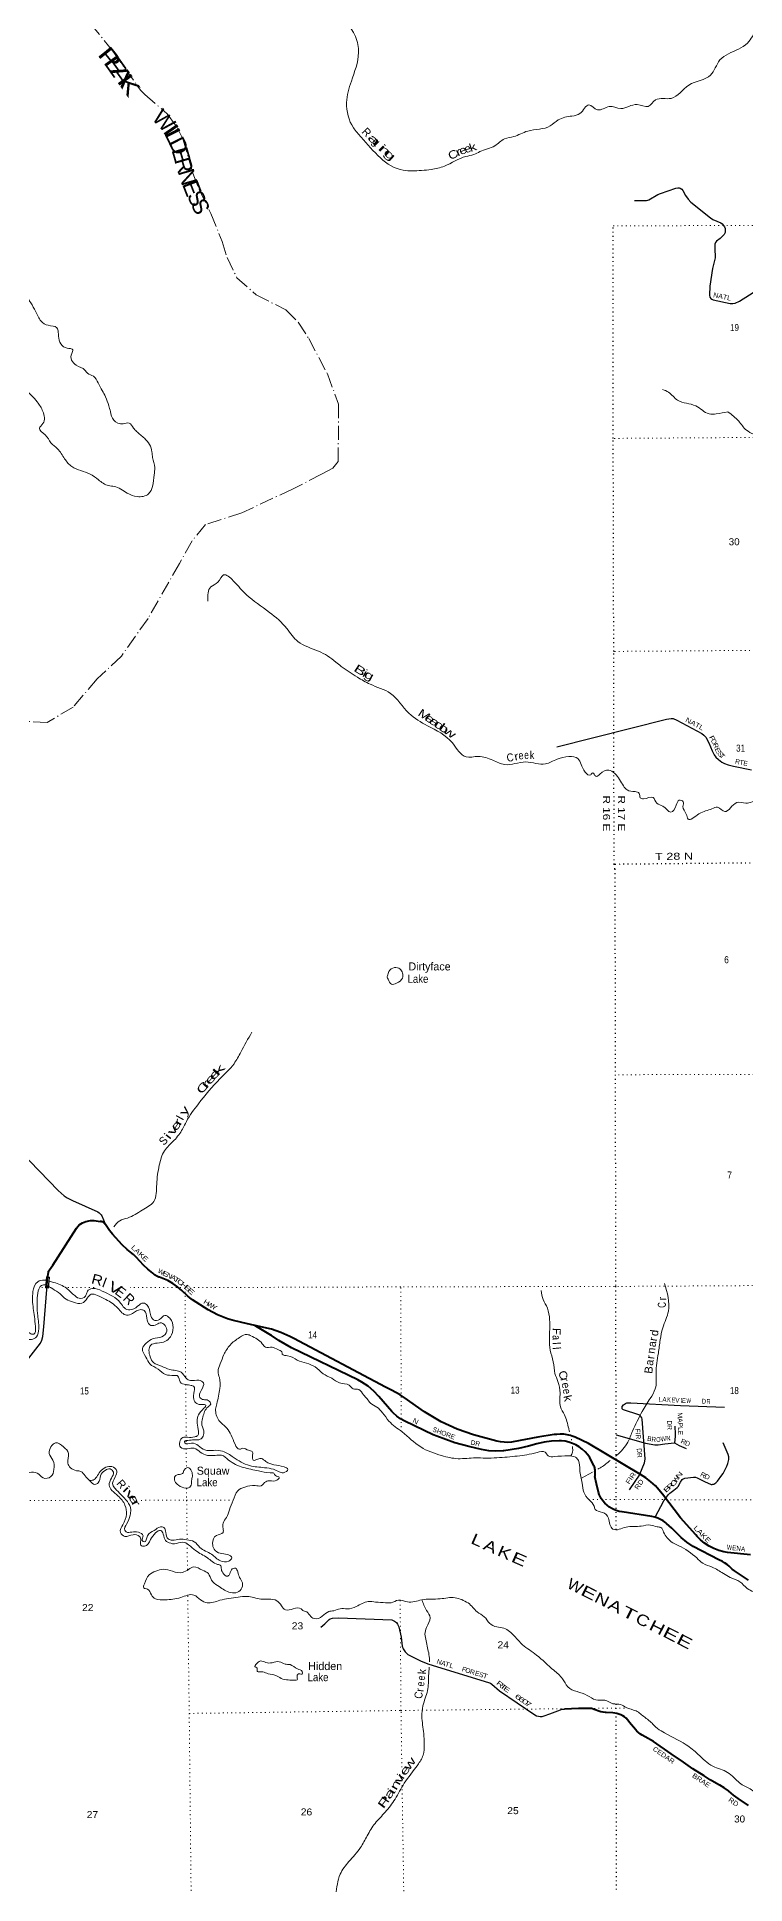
# Model space of a CAD drawing. Header units: feet. Extents: x -3 to 248627, y 0 to 184934.
# Drawn here: x 40191 to 57887, y 112351 to 158527 of the extents above; entities that cross this region are included whole.
import ezdxf
from ezdxf.enums import TextEntityAlignment as Align

# ---------------------------------------------------------------- set-up
doc = ezdxf.new("R2010")
doc.units = ezdxf.units.FT
doc.header["$LTSCALE"] = 70
doc.linetypes.add('DOT_DASHED', pattern=[7.7, 5, -1.2, 0.3, -1.2])
doc.linetypes.add('DOTTED', pattern=[1.5, 0.3, -1.2])
for name, color, linetype, lineweight in [('26', 7, 'Continuous', 40), ('27', 7, 'Continuous', 35), ('29', 7, 'Continuous', 25), ('30', 7, 'Continuous', 35), ('31', 7, 'Continuous', 13), ('39', 7, 'Continuous', 13), ('44', 7, 'DOT_DASHED', 13), ('6', 7, 'DOTTED', 25), ('7', 7, 'DOTTED', 13)]:
    doc.layers.add(name, color=color, linetype=linetype, lineweight=lineweight)
doc.layers.add('41', color=7, linetype='Continuous')

msp = doc.modelspace()

# ---------------------------------------------------------------- linework, layer by layer
at = {"layer": '26'}
for points in [[(40463.81, 127522.64), (40465.32, 127540.75), (40477.96, 127649.97), (40482.65, 127671.54), (40487.8, 127683.25), (40501.38, 127707.16), (40585.24, 127825.75), (41177.36, 128748.26), (41249.03, 128827.5), (41327.26, 128883.26), (41413.93, 128917.5), (41529.63, 128935.76), (41616.3, 128936.25), (41773.42, 128912.84)], [(45633, 126312.95), (45307.78, 126389.59), (45066.6, 126448.92), (44954.47, 126484.22), (44705.86, 126583.62), (44468.99, 126708.46), (44080.82, 126956.53), (44078.45, 126958.04), (44012.25, 127005.32), (43951.36, 127059.26), (43830.11, 127174.25), (43814.94, 127189.16), (43706.92, 127283.17), (43589.67, 127365.38), (43464.47, 127434.89), (43332.69, 127490.92), (43254.31, 127519.82), (43238.39, 127525.96), (43183.84, 127551.3), (43132.24, 127582.2), (43084.15, 127618.33), (42999.14, 127690.32), (42957.52, 127725.68), (42855.85, 127825.55), (42666.96, 128024), (42604.12, 128087.55), (42530.15, 128148.57), (42445.33, 128216.8), (42318.41, 128331.39), (42078.3, 128595.87), (42042, 128638.15), (42005.94, 128689.64), (41904.07, 128842.78), (41898.04, 128850.56), (41885.94, 128863.79), (41872.53, 128875.68), (41857.94, 128886.1), (41842.35, 128894.95), (41825.92, 128902.11), (41808.82, 128907.52), (41791.26, 128911.11), (41773.42, 128912.84)], [(58027, 120578.95), (57451.42, 120641.1), (57359.42, 120657.33), (57230.44, 120692.14), (57105.8, 120740.24), (56986.88, 120801.1), (56874.97, 120874.06), (56771.3, 120958.32), (56701.91, 121027.95), (56689.91, 121039.99), (56655.06, 121077.95), (56276, 121509.95), (55820, 122098.95), (55688.09, 122254.33), (55644.75, 122302.15), (55531.93, 122409.46), (55408.52, 122504.39), (55275.86, 122585.9), (53976.93, 123360.26), (53642.85, 123520.36), (53565.8, 123551.38), (53524.52, 123564.7), (53440.12, 123584.77), (53354.09, 123595.91), (53267.37, 123597.99), (53180.9, 123591), (53117.22, 123585.28), (52711.48, 123523.91), (52090.17, 123408.8), (52047.21, 123401.36), (51955.27, 123392.65), (51862.93, 123393.6), (51771.19, 123404.2), (51681.06, 123424.32), (51104.18, 123578.44), (50688.79, 123720.52), (50290.52, 123905.23), (49913.74, 124130.57), (49879.26, 124153.97), (49648, 124310.95), (49451.87, 124458.82), (49268.89, 124583.25), (49054.92, 124699.37), (48903, 124771.95), (46607.51, 125991.46), (46513.34, 126042.38), (46288, 126143.16), (46053.36, 126219.84), (45633, 126312.95)], [(54135.89, 122651.76), (54138.5, 122677.62), (54138.39, 122703.6), (54135.57, 122729.44), (54130.06, 122754.83), (54121.93, 122779.51), (54111.26, 122803.21), (54110.21, 122805.22), (54003.76, 123011.92), (53949.25, 123088.87), (53886.99, 123159.7), (53817.68, 123223.63), (53742.06, 123279.97), (53660.96, 123328.1), (53575.28, 123367.48), (53485.95, 123397.69), (53393.95, 123418.4), (53300.29, 123429.38), (53262.8, 123431.01), (53239, 123431.74), (53052.21, 123426.42), (52867, 123401.61), (52685.4, 123357.57), (52476.68, 123293.67), (52226.84, 123237.36), (51862.32, 123181), (51840.33, 123178.8), (51659.8, 123171.42), (51479.48, 123182.94), (51301.36, 123213.25), (50979.81, 123285.31), (50630.67, 123379.69), (50182.25, 123546.4), (50090.76, 123583.3), (49381.33, 123919.28), (49277.93, 123979.32), (49181.36, 124049.83), (49092.7, 124130.05), (49059.99, 124164.31), (48737.07, 124542.58), (48608.07, 124675.96), (48465.83, 124795.12), (48311.91, 124898.76), (48210.08, 124955.37), (46551.15, 125757.79), (46231.46, 125939.75), (46050, 126060.95), (46038.68, 126068.86), (45702.44, 126275.98), (45633, 126312.95)], [(57971.86, 119950.75), (57744.63, 120094.14), (57620.93, 120178.56), (57568.52, 120220.96), (57530.49, 120258.12), (57493.3, 120294.6), (57437.02, 120340.65), (57376.24, 120380.56), (57324.05, 120413.44), (57234.06, 120460.04), (56588.89, 120792.15), (56588, 120792.68), (56433.29, 120896.68), (56290.29, 121016.27), (56061, 121243.95), (55922.36, 121367.76), (55905.24, 121382.19), (55842.83, 121427.98), (55775.97, 121467), (55705.4, 121498.81), (55631.88, 121523.07), (55556.24, 121539.51), (54817.61, 121652.52), (54742.43, 121665.96), (54669.07, 121687.17), (54623.87, 121704.55), (54561.43, 121735.15), (54497.5, 121774.9), (54438.08, 121821.12), (54383.81, 121873.29), (54335.29, 121930.86), (54293.06, 121993.17), (54267.19, 122036.81), (54241.79, 122090.97), (54222.2, 122147.49), (54172, 122352.99), (54134.3, 122540.25)], [(57973, 114313.95), (57716.18, 114487.84), (57593.88, 114575.27), (57481.4, 114674.99), (57474.8, 114681.53), (57367.87, 114756.45), (57253.7, 114819.77), (57250.26, 114821.44), (57231.55, 114830.61), (57012.66, 114953.67), (56867, 115057.95), (56583, 115230.95), (56345, 115393.95), (56038, 115604.95), (55598, 115911.95), (55394, 116031.95), (55316.05, 116075.35), (55272.08, 116101.72), (55225.77, 116136.13), (55183.31, 116175.2), (55145.17, 116218.48), (55001.69, 116392.87), (54985.66, 116416.7), (54952.81, 116457.89), (54915.83, 116495.43), (54875.14, 116528.89), (54831.17, 116557.92), (54784.4, 116582.19), (54735.36, 116601.44), (54684.57, 116615.46), (54632.59, 116624.09), (54580, 116627.24), (54412.77, 116638.5), (54391.49, 116639.28), (54337.24, 116645.25), (54283.91, 116656.85), (54232.08, 116673.96), (54051.96, 116735.48), (53723.05, 116735.48), (53370.65, 116726.67)]]:
    msp.add_lwpolyline(points, dxfattribs=at)
at = {"layer": '29'}
msp.add_line((55254.96, 122595.32), (54986.96, 122208.32), dxfattribs=at)
for points in [[(55126.95, 154435.6), (55421.42, 154435.67), (55459.18, 154442.94), (55486.06, 154456.39), (55702.94, 154584.41), (55771.03, 154615.11), (56160.66, 154746.46), (56206.56, 154756.34), (56244.19, 154753.65), (56268.39, 154748.27), (56305.03, 154723.36), (56330.22, 154690.43), (56402.22, 154559.21), (56467.33, 154471.19), (56533.44, 154399.32), (57020.71, 154004.75), (57085.67, 153966.78), (57281.92, 153878), (57318.15, 153852.07), (57370.64, 153783.85), (57389.46, 153740.8), (57391.28, 153691.77), (57386.77, 153641.27), (57365.26, 153590.16), (57308.19, 153526.35), (57262.7, 153491.13)], [(57262.7, 153491.13), (57171.7, 153420.68), (57144.78, 153390.51), (57128.68, 153342.66), (57131.69, 153243.67), (57143.19, 153008.56), (57070.76, 152740.69), (57005.44, 152297.99), (57000.88, 152068.79), (57010.39, 152019.1), (57029.21, 151992.2), (57053.4, 151970.68), (57093.77, 151950.85), (57515, 151863.37), (57583.02, 151860.38), (57639.48, 151873.83), (57744.99, 151923.3), (58249.82, 152238.45)], [(53180.11, 140782.78), (55922.19, 141471.58), (56036.25, 141490.48), (56092.28, 141486.48), (56178.75, 141447.27), (56807.39, 141112.55), (56854.19, 141074.13), (56909.55, 141018.39), (56977.59, 140884.04), (57066.99, 140683.65), (57113.87, 140579.9), (57156.88, 140520.71), (57221.4, 140461.53), (57305.18, 140397.88), (57371.95, 140364.69), (57463.88, 140326.63), (57597.78, 140294.74), (58044.05, 140208.66)], [(39782.77, 130661.62), (40717.81, 129686.75), (40874.28, 129553.97), (40941.73, 129508.97), (41081.4, 129434.83), (41711.58, 129153.48), (41746.99, 129131.63), (41773.22, 129109.13), (41797.58, 129081.01), (41813.3, 129054.95), (41892.34, 128856.79)], [(38536.56, 124191.89), (38741.44, 124195.71), (38825.75, 124208.84), (38913.82, 124248.21), (39001.89, 124295.09), (39086.21, 124368.21), (39258.6, 124563.22), (40277.94, 125875.73), (40315.41, 125950.73), (40337.9, 126040.73), (40360.39, 126280.73), (40463.81, 127522.64)], [(55254.96, 122595.32), (55376.49, 122878.8), (55385.33, 122921.62), (55387.12, 122982.73), (55314.62, 123968.93), (55303.82, 124006.32), (55280.4, 124042.88), (55270.09, 124056.95), (55256.98, 124070.07), (55235.05, 124083.34), (54846.65, 124205.41), (54829.75, 124218.2), (54819.45, 124234.13), (54814.76, 124259.45), (54819.03, 124285.55), (54846.62, 124326.95), (54873.57, 124351.24), (54900.96, 124366.33), (54931.88, 124376.63), (55028.18, 124380.4), (56273.35, 124311.68), (57372.28, 124271.74)], [(56134, 123800.53), (56140.46, 123600.39), (56136.5, 123540.57), (56119.53, 123380.69)], [(54664.5, 123578.52), (55401.41, 123370.57), (55633.61, 123329.44), (55674.83, 123327.57), (55716.08, 123330.88), (55884.72, 123357.96), (56119.53, 123380.69), (56237.49, 123316.06), (56297.86, 123285.39), (56415.57, 123241.12)], [(55641.21, 121522.19), (55855.65, 121927.87), (55904.37, 121999.12), (55969.01, 122076.94), (56009.3, 122119.12), (56110.48, 122201.62), (56191.99, 122264.44), (56211.67, 122291.62), (56271.63, 122400.37), (56312.85, 122460.38), (56336.27, 122481.94), (56362.5, 122493.19), (56384.06, 122497.88), (56597.67, 122524.13), (56651.07, 122523.19), (56691.36, 122509.13), (56893.73, 122407.87), (57021.14, 122347.87), (57039.88, 122342.26), (57064.24, 122340.39), (57084.85, 122344.14), (57107.34, 122351.62), (57154.18, 122383.51), (57197.28, 122422.87), (57309.7, 122569.14), (57339.69, 122614.13), (57429.63, 122801.63), (57453.99, 122861.64), (57476.47, 122927.27), (57478.35, 122966.63), (57477.41, 123029.46), (57463.36, 123086.63), (57343, 123379.95)], [(47282.15, 118776.29), (47386.91, 118855.71), (47489.82, 118963.13), (47515.95, 118977.15), (47579.66, 118995.91), (47724.72, 119001.86), (49062.28, 118952.63), (49125.59, 118926.53), (49176.18, 118887.15), (49204.29, 118844.02), (49233.77, 118779.74), (49292.43, 118519.47), (49320.47, 118296.5), (49340.91, 118233.26), (49395.42, 118153.99), (49462.44, 118090.64), (49792.68, 117925.23), (49982.53, 117847.87), (51479.14, 117392.7), (51528.19, 117369.6), (51561.59, 117351.44), (51753.76, 117182.42), (52630.81, 116583.79), (52678.41, 116560.15), (52722.45, 116547.96), (52767.42, 116540.46), (52819.1, 116540.78), (52863.92, 116552.65), (53008.01, 116603.75), (53273.36, 116709.21), (53317.39, 116721.41), (53370.65, 116726.67)]]:
    msp.add_lwpolyline(points, dxfattribs=at)
at = {"layer": '29', "lineweight": 40}
msp.add_arc((54577.76, 122589.7), 446.21, 172.00449, 186.36196, dxfattribs=at)
at = {"layer": '31'}
for p, q in [((40503.93, 127520.09), (40479.6, 127249.4)), ((40478.68, 127248.9), (40403.98, 127255.61))]:
    msp.add_line(p, q, dxfattribs=at)
msp.add_lwpolyline([(40404.95, 127256.7), (40429.23, 127526.8), (40503.93, 127520.09)], dxfattribs=at)
msp.add_lwpolyline([(40413.52, 127262.78), (40436.47, 127518.11), (40495.24, 127512.83), (40472.29, 127257.5)], close=True, dxfattribs=at)
at = {"layer": '39'}
for p, q in [((53551.23, 123447.58), (53548.02, 123471.79)), ((53577, 123252.95), (53572.39, 123287.75)), ((53797, 122499.95), (54071.1, 122649.43))]:
    msp.add_line(p, q, dxfattribs=at)
msp.add_arc((53364.41, 123199.32), 219.25, 319.85143, 14.1596, dxfattribs=at)
for points in [[(61725.51, 157425.9), (61521.78, 157553.96), (61396.77, 157574.32), (61354.78, 157749.94), (61403.61, 157951.68), (61385.93, 158181.76), (61200.9, 158438.3), (60947.17, 158636.43), (60833.05, 159044.23), (60885.65, 159122.86), (60942.37, 159235.79), (61037.33, 159312.34), (61210.81, 159318.15), (61172.85, 159493.77), (61052.53, 159830.95), (60851.19, 160004.78), (60704.81, 160420.7), (60556.33, 160792.22), (60372.81, 160810.64), (60132.81, 160823.09), (59955.88, 161093.75), (59694.34, 161421.04), (59306.09, 161916), (59098.46, 161976.83), (58852.31, 161944.89), (58820.2, 162023.63), (58818.64, 162241.58), (58730.56, 162564.59), (58203.35, 163166.7), (58038.08, 163227.47), (57919.26, 163314.42), (57911.59, 163506.14), (57857.3, 163586.94), (57903.89, 163683.74), (57960.87, 163923.8), (57832.3, 164174.22), (57411.65, 164608.68), (57324.85, 164576.51), (57251.96, 164445.44), (57134.91, 164417.36), (56973.74, 164510.41), (56887.36, 164676.01), (56843.37, 164859.71), (56476.56, 165003.51), (56359.7, 165064.21), (56366, 165185.28), (56396.69, 165391.08), (56298.08, 165500.19), (56162.98, 165518.54), (55971.55, 165611.64), (55767.98, 165684.57), (55621, 165807.88), (55561.18, 166142.96), (55658.12, 166197.31), (55995.16, 166289.66), (56209.45, 166521.43), (56167.4, 166668.81), (55929.58, 166761.97), (55481.78, 166752.51), (55346.55, 166714.36), (55292.1, 166716.45), (55263.99, 166779.05), (55290.35, 166843.59), (55407.46, 166903.97), (55431.9, 167014.92), (55363.83, 167259.2), (55180.54, 167386.59), (55049.67, 167501.8), (54848.71, 167855.24), (54719.72, 167905.87), (54503.71, 167813.34), (54231.11, 167670.45), (54124.37, 167753.34), (54090.41, 167906.75), (54171.96, 168326.39), (54214.82, 168566.47), (54164.48, 168604.89), (54029.21, 168546.55), (53912.12, 168498.28), (53839.78, 168627.54), (53882.48, 168790.94), (53858.58, 168938.29), (53656.01, 169489.49), (53537.23, 169596.61), (53267.1, 169671.66), (52944.54, 169750.82), (52831.36, 169642), (52798.65, 169432.17), (52824.58, 169292.89), (52781.83, 169109.31), (52555.47, 168889.67)], [(39171.16, 164450.63), (39461.33, 164315.01), (39900.88, 164233.67), (40457.93, 164402.41), (41118.43, 164843.43), (41285.95, 164893.64), (41582.88, 165099.06), (41911.69, 165112.73), (42512.28, 164877.8), (43010.29, 164780.23), (43677.89, 164761.13), (43859.2, 164655.94), (44042.38, 164474.06), (44263.43, 164078.22), (44424.5, 163940.77), (44595.53, 163740.74), (44814.82, 163468), (44941.38, 163219.61), (45166.89, 163031.62), (45390.15, 162726.58), (45539.05, 162552.82), (45718.09, 162326.55), (45864.71, 162025.66), (46059.98, 161843.77), (46200.69, 161611.5), (46634.77, 160844.04), (46882.4, 160617.67), (47105.77, 160371.16), (47242.55, 160189.35), (47510.24, 159912.5), (47741.63, 159639.74), (47761.14, 159320.87), (48150.81, 158537.33), (48226.62, 158137.65), (48047.62, 157419.49), (47929.52, 156884.88), (48099.66, 156257.03), (48294.82, 156020.65), (49345.99, 155193.81), (49567.84, 155181.39), (50039.9, 155215.03), (50372.88, 155297.3), (50911.94, 155538.71), (51109.71, 155584.85), (51259.12, 155659.3), (51632.58, 155806.1), (51874.99, 155977.29), (52105.05, 156035.49), (52454.29, 156174.24), (53019.33, 156302.6), (53217.31, 156451.66), (53560.42, 156550.06), (53760.24, 156612.34), (53986.59, 156825.93), (54200.15, 156706.57), (54490.77, 156786.88), (54779.1, 156736.03), (55192.81, 156836.35), (55465.01, 156791.57), (55648.9, 156950.74), (56038.27, 156990.55), (56478.68, 157322.91), (57023.8, 157570.36), (57260.59, 157951.43), (57472.71, 158106.52), (57945.25, 158372.24), (58070.65, 158537.54), (58189.97, 158686.71), (58410.17, 158851.88), (58640.38, 158976.67), (58835.9, 158913.84), (59234.3, 158449.13), (59275.9, 158085.83), (59368.3, 157902.06), (59359.82, 157702.29), (59385.72, 157550.9), (59464.23, 157474.11), (59496.19, 157324.73), (59505.96, 157175.38), (59578.36, 157072.36), (59555.78, 156882.7), (59646.32, 156775.62), (59716.53, 156591.88), (59813.02, 156432.32), (59903.4, 156246.53), (59937.36, 156089.08), (60073.84, 155763.99), (60250.87, 155537.72), (60399.86, 155406.34), (60754.33, 155153.59), (61242.21, 155037.88)], [(38500.35, 151942.38), (38471.56, 152040.76), (38304.32, 152125.75), (38104.69, 152154.29), (38040.36, 152259.31), (37768.36, 152402.98), (37534.69, 152548.6), (37488.72, 152750.47), (37416.36, 152871.65), (37324.04, 153095.78), (37205.26, 153200.88), (37128.92, 153348.31), (37173.69, 153539.96), (37343.5, 153719.32), (37370.37, 154030.06), (37479.58, 154169.15), (37709.26, 154045.73), (37964.93, 153805.23), (38077.53, 153637.57), (38256.75, 153496.06), (38343.23, 153374.86), (38508.33, 153231.34), (38600.7, 153031.43), (38721.04, 152704.34), (38797.42, 152579.12), (39170.11, 152352.58), (39311.12, 152267.62), (39480.31, 152152.36), (39935.89, 152020.55), (40036.44, 151877.13), (40157.04, 151673.14), (40295.69, 151418.67), (40470.96, 151317.52), (40688.67, 151254.66), (40722.74, 151149.67), (40748.54, 150949.85), (40857.1, 150778.17), (40941.76, 150747.78), (41086.89, 150703.18), (41058.47, 150616.45), (41056.1, 150446.94), (41172.83, 150321.65), (41390.41, 150196.23), (41454.79, 150117.44), (41601.88, 150044.58), (41716.5, 149876.93), (41820.99, 149685.07), (41903.37, 149531.58), (41985.59, 149303.43), (42025.64, 149164.13), (42107.88, 148946.07), (42343.69, 148856.94), (42492.99, 148874.9), (42603.67, 148749.62), (42678.12, 148664.76), (42877.45, 148492.95), (43006.22, 148339.4), (43062.31, 148153.66), (43080.17, 148014.4), (43136.12, 147760.05), (43117.59, 147580.47), (43080.68, 147291.94), (42979.44, 147104.41), (42696.9, 147034.17), (42446.98, 147125.34), (42120.57, 147291.27), (41979.41, 147309.63), (41725.57, 147457.3), (41520.13, 147598.85), (41062.65, 147785.15), (40881.52, 147981.16), (40704.54, 148231.64), (40539.46, 148381.2), (40398.67, 148577.15), (40251.78, 148742.83), (40340.77, 148861.77), (40339.39, 149166.5), (40196.67, 149400.79), (39884.7, 149724.11), (39588.77, 149996.96), (39182.34, 150485.89), (39015.19, 150611.24), (38942.83, 150732.42), (38560.4, 151118.4), (38552.56, 151229.4), (38595.44, 151479.58), (38585.98, 151776.24), (38500.35, 151942.38)], [(57456.04, 149156.61), (57167.49, 149104.55), (56987.98, 149106.82), (56653.56, 149303.04), (56200.02, 149444.93), (55972.51, 149647.06), (55827.43, 149713.85)], [(57456.04, 149156.61), (57727.85, 148922.14), (57921.02, 148697.87), (58269.5, 148475.4), (58371.96, 148277.49), (58587, 147901.83), (58687.16, 147572.76), (58993.06, 147241.37), (59111.45, 146946.57), (59552.38, 146558.49), (59846.68, 146469.29), (59943.42, 146432.83), (59993.59, 146307.64), (60366.56, 146220.34), (60634.77, 146191.71), (61042.01, 146098.31), (61368.78, 146101.89), (61753.37, 146085.81)], [(44458.39, 144422.4), (44535.78, 144779.48), (44709.49, 144896.28), (44855.1, 145079.72), (45096.84, 144932.06), (45428.91, 144580.46), (46002.86, 144141.75), (46433.67, 143739.55), (46572.47, 143559.76), (46713.35, 143410.22), (47225.18, 143173.4), (47662.31, 142900.35), (47797.23, 142791.19), (48198.06, 142522.23), (48516.38, 142346.22), (49024.2, 142115.45), (49487.08, 141618.37), (49952.37, 141308.95), (50574.74, 140876.23), (50914.89, 140528.65), (51217.48, 140540.33), (51584.38, 140444.97), (51876.63, 140337.6), (52407.24, 140401.44), (52899.3, 140352.31), (53194.04, 140470.96), (53708.42, 140486.39), (53891.26, 140149.12), (54030.3, 140082.33), (54080.83, 140132.71), (54157.3, 140045.83), (54258.26, 140100.17), (54480.35, 140198.75), (54752.15, 139962.26), (54848.64, 139804.71), (54941.21, 139701.66), (55136.78, 139661.03), (55243.59, 139614.47), (55267.57, 139507.48), (55350.21, 139481.13), (55588.29, 139513.08), (55684.81, 139369.67), (55833.92, 139296.81), (56029.26, 139145.18), (56168.8, 139320.55), (56241.67, 139445.57), (56340.43, 139409.11), (56332.12, 139292.07), (56416.43, 139100.24), (56464.57, 138971.02), (56735.14, 139103.83), (57060.15, 139232.53), (57197.38, 139268.66), (57378.7, 139163.47), (57679.71, 139389.07), (57905.58, 139372.61), (58218.36, 139434.73), (58541, 139395.93), (58698.47, 139460.29), (58881.98, 139439.85), (59035.29, 139447.71), (59166.26, 139380.93), (59402.47, 139487.55), (59680.32, 139247.02), (59817.2, 139113.63), (60052.95, 138994.24), (60264.51, 138884.97), (60423.47, 138699.09), (60651.37, 138686.66), (60774.57, 138765.19), (60919.78, 138752.88), (61173.87, 138728.31), (61361.4, 138699.79), (61474.62, 138828.79), (61575.44, 138810.48), (61700.74, 138929.37), (61775.43, 138979.96)], [(48954, 135054.95), (48985, 135163.95), (49127, 135259.95), (49261, 135228.95), (49327, 135125.95), (49324, 135000.95), (49178, 134870.95), (49051, 134844.95), (48966, 134972.95), (48952, 135052.95), (48954, 135054.95)], [(42115, 128781.95), (42260, 128933.95), (42454, 129000.95), (42823, 129197.95), (43108, 129414.95), (43183, 129843.95), (43249, 130321.95), (43374, 130677.95), (43619, 130943.95), (43828.68, 131225.87), (43924, 131414.95), (44226, 131853.95), (44763, 132482.95), (45116, 132858.95), (45287, 133149.95), (45559, 133645.95)], [(38623, 128277.95), (38600, 128068.95), (38564, 127859.95), (38579, 127609.95), (38685, 127347.95), (38837, 127179.95), (39034, 127208.95), (39268, 127333.95), (39443, 127318.95), (39523, 127227.95), (39645, 126896.95), (39687, 126614.95), (39696, 126442.95), (39781, 126275.95), (39866, 126045.95), (40051, 125963.95), (40180, 126031.95), (40235, 126232.95), (40206, 126614.95), (40194, 126953.95), (40224, 127178.95), (40303, 127316.95), (40411.79, 127332.83)], [(38937, 127343.95), (39277, 127401.95), (39534, 127414.95), (39649, 127202.95), (39769, 126831.95), (39802, 126553.95), (39900, 126316.95), (40036, 126104.95), (40110, 126096.95), (40153, 126285.95), (40098, 126742.95), (40091, 127161.95), (40211, 127408.95), (40373, 127449.95), (40494.27, 127420.42)], [(40411.79, 127332.83), (40586, 127226.95), (40768, 127104.95), (40918, 126968.95), (41100, 126897.95), (41313, 126869.95), (41447, 126999.95), (41548, 127095.95), (41703, 127064.95), (41915, 126962.95), (42209, 126747.95), (42431, 126570.95), (42580, 126615.95), (42784, 126709.95), (42874, 126684.95), (42937, 126496.95), (43008, 126331.95), (43147, 126322.95), (43266, 126382.95), (43392, 126316.95), (43435, 126173.95), (43312, 126031.95), (43096, 125986.95), (42919, 125868.95), (42827, 125734.95), (42912, 125522.95), (43012, 125354.95), (43216, 125224.95), (43402, 125088.95), (43625, 125067.95), (43709, 125050.95), (43766, 124905.95), (43917, 124835.95), (44041, 124816.95), (44113, 124788.95), (44118, 124669.95), (44109, 124468.95), (44187, 124360.95), (44325, 124339.95), (44409, 124321.95), (44365, 124245.95), (44225, 124080.95), (44194, 123922.95), (44222, 123714.95), (44211, 123565.95), (44133, 123529.95), (43954, 123520.95), (43833, 123515.95), (43760, 123405.95), (43777, 123270.95), (43948, 123233.95), (44119, 123246.95), (44271, 123148.95), (44455, 123066.95), (44644, 123067.95), (44801, 123070.95), (44981, 122950.95), (45346, 122765.95), (45725, 122678.95), (46018, 122632.95), (46112, 122619.95), (46152, 122560.95), (46246, 122515.95), (46184, 122447.95), (46013, 122430.95), (45912, 122409.95), (45793, 122307.95), (45642, 122314.95), (45388, 122273.95), (45207, 122180.95), (45097, 121945.95), (45000, 121702.95), (44929, 121517.95), (44841, 121375.95), (44842, 121236.95)], [(40493.71, 127420.53), (40611, 127391.95), (40928, 127244.95), (41136, 127059.95), (41286, 126988.95), (41423, 127084.95), (41450, 127168.95), (41579, 127238.95), (41824, 127174.95), (42280, 126875.95), (42376, 126752.95), (42512, 126702.95), (42706, 126794.95), (42851, 126875.95), (42947, 126820.95), (43028, 126592.95), (43104, 126455.95), (43256, 126466.95), (43390, 126566.95), (43510, 126495.95), (43593, 126259.95), (43525, 126026.95), (43399, 125918.95), (43196, 125875.95), (43031, 125817.95), (42990, 125693.95), (43023, 125527.95), (43104, 125386.95), (43303, 125298.95), (43509, 125210.95), (43794, 125146.95), (43922, 124996.95), (44026, 124937.95), (44239, 124946.95), (44349, 124881.95), (44297, 124690.95), (44264, 124511.95), (44350, 124460.95), (44471, 124441.95), (44532, 124350.95), (44466, 124280.95), (44337, 124025.95), (44308, 123872.95), (44357, 123679.95), (44344, 123544.95), (44271, 123468.95), (44116, 123453.95), (43959, 123442.95), (43881, 123416.95), (43888, 123376.95), (44057, 123371.95), (44220, 123311.95), (44388, 123202.95), (44599, 123192.95), (44830, 123169.95), (45098, 123020.95), (45503, 122812.95), (45880, 122759.95), (46099, 122718.95), (46243, 122658.95), (46348, 122631.95), (46463, 122719.95), (46365, 122778.95), (46114, 122834.95), (45909, 122914.95), (45801, 122987.95), (45711, 122972.95), (45596, 122946.95), (45581, 123079.95), (45569, 123164.95), (45479, 123193.95), (45335, 123244.95), (45254, 123222.95), (45142, 123344.95), (44934, 123750.95), (44737, 123940.95), (44673, 124077.95), (44656, 124223.95), (44683, 124357.95), (44760, 124739.95), (44750, 125011.95), (44717, 125160.95), (44770, 125357.95), (44858, 125586.95)], [(53499.13, 123659.65), (53479, 123736.95), (53373, 124084.95), (53274, 124284.95), (53264, 124625.95), (53212, 124911.95), (53137, 125111.95), (53093, 125407.95), (53015, 125695.95), (52998, 125977.95), (53002, 126460.95), (52947, 126747.95), (52844, 126961.95), (52792, 127185.95)], [(54646.93, 123045.89), (54679, 123070.95), (54957, 123400.95), (55074.42, 123671.63), (55318, 124161.95), (55517, 124492.95), (55643, 124730.95), (55662, 125123.95), (55720, 125622.95), (55766, 125952.95), (55831, 126255.95), (55972, 126673.95), (55873, 127364.95)], [(44858, 125586.95), (45017, 125825.95), (45255, 126013.95), (45445, 126088.95), (45539, 126055.95), (45823, 125858.95), (45901, 125769.95), (46066, 125770.95), (46212, 125712.95), (46308, 125651.95), (46322, 125599.95), (46456, 125558.95), (46697, 125448.95), (47144, 125278.95), (47342, 125107.95), (47556, 124995.95), (47754, 124879.95), (47993, 124819.95), (48093, 124728.95), (48234, 124711.95), (48351, 124578.95), (48439, 124478.95), (48525, 124373.95), (48681, 124273.95), (48829, 124132.95), (48986, 123923.95), (49316, 123653.95), (49782, 123276.95), (50303, 123061.95), (50714, 122984.95), (51155, 123005.95), (51402, 122996.95), (51687, 123006.95), (52194, 123049.95), (52691, 123141.95), (52888, 123149.95), (52970, 123052.95), (53121, 123035.95), (53465, 123055.95), (53647, 123020.95), (53725, 122935.95), (53756, 122707.95), (53818, 122368.95), (53856, 122147.95), (53990, 121953.95), (54115, 121797.95), (54139, 121716.95), (54323, 121642.95), (54475, 121499.95), (54508, 121337.95), (54586, 121224.95), (54912, 121274.95), (55292, 121298.95), (55525, 121325.95), (55690, 121279.95), (55782, 121263.95), (55850, 121148.95), (55943, 121008.95), (56041, 120909.95), (56231, 120807.95), (56679, 120502.95), (56833, 120368.95), (57064, 120270.95), (57344, 120115.95), (57518, 120016.95), (57759, 119907.95), (57943, 119739.95), (58227, 119552.95), (58304, 119443.95), (58475, 119367.95), (58566, 119236.95), (58623, 119034.95), (58729, 118882.95), (58977, 118708.95), (59161, 118598.95), (59403, 118425.95), (59784, 118368.95), (60022, 118383.95), (60278, 118253.95), (60675, 118014.95), (60935, 117862.95), (61232, 117785.95), (61553, 117659.95), (61695, 117583.95), (61803.12, 117556.89), (61834.12, 117555.02)], [(41182, 122678.95), (41026, 122756.95), (40962, 122875.95), (40978, 123115.95), (40856, 123280.95), (40658, 123380.95), (40539, 123276.95), (40497, 123116.95), (40589, 122946.95), (40613, 122716.95), (40540, 122536.95), (40342, 122505.95), (40198, 122624.95), (40004, 122636.95), (39763, 122474.95), (39568, 122083.95), (39487, 121783.95), (39386, 121635.95), (39207, 121680.95), (38816, 121580.95), (38509, 121355.95), (38288, 121088.95), (37988, 120953.95), (37831, 120884.95), (37632, 120897.95), (37296, 120976.95), (37241, 121105.95), (37222, 121238.95), (37101, 121243.95), (36950, 121165.95), (36840, 121228.95), (36799, 121438.95), (36715, 121543.95), (36430, 121505.95), (36108, 121493.95), (36002, 121580.95), (35875, 121818.95), (35656, 121894.95), (35412, 122013.95), (35201, 122068.95), (35087, 122031.95), (35130, 121890.95), (35269, 121699.95), (35156, 121591.95), (34741, 121471.95), (34436, 121509.95), (34412, 121610.95), (34495, 121932.95), (34396, 122230.95), (34272, 122579.95), (34163, 122802.95), (34098, 122933.95), (34015, 122895.95), (33817, 122731.95), (33788, 122601.95), (33629, 122557.95), (33421, 122722.95), (33138, 122856.95), (32906, 122945.95), (32815, 122877.95), (32747, 122728.95), (32602, 122663.95), (32382, 122730.95), (32263, 122800.95), (32076, 122779.95), (31864, 122631.95), (31707, 122527.95), (31496, 122496.95), (31254, 122516.95), (31107, 122483.95), (30910.61, 122455.62)], [(54208.66, 122723.96), (54295, 122770.95), (54515.46, 122943.19)], [(41504, 122437.95), (41396, 122554.95), (41290, 122664.95), (41182, 122678.95)], [(44842, 121236.95), (44842, 121135.95), (44674, 121064.95), (44581, 120863.95), (44618, 120724.95), (44770, 120618.95), (44957, 120587.95), (45061, 120506.95), (44982, 120424.95), (44775, 120427.95), (44555, 120593.95), (44258, 120766.95), (44121, 120908.95), (43934, 120956.95), (43755, 120971.95), (43578, 120944.95), (43468, 120977.95), (43409, 121136.95), (43361, 121263.95), (43281, 121276.95), (43121, 121192.95), (42952, 121057.95), (42870, 120902.95), (42824, 120939.95), (42841, 121059.95), (42725, 121147.95), (42558, 121150.95), (42422, 121153.95), (42386, 121195.95), (42431, 121350.95), (42517, 121569.95), (42534, 121705.95), (42291, 122085.95), (42144, 122237.95), (42084, 122326.95), (42144, 122527.95), (42185, 122674.95), (42059, 122786.95), (41914, 122768.95), (41771, 122661.95), (41685, 122532.95), (41592, 122450.95), (41504, 122437.95)], [(41504, 122437.95), (41638, 122341.95), (41723, 122383.95), (41778, 122554.95), (41894, 122692.95), (42022, 122729.95), (42102, 122650.95), (42051, 122496.95), (41998, 122319.95), (42063, 122192.95), (42221, 122050.95), (42390, 121823.95), (42429, 121593.95), (42338, 121334.95), (42279, 121137.95), (42385, 121042.95), (42596, 121083.95), (42751, 121042.95), (42784, 120939.95), (42785, 120822.95), (42877, 120795.95), (43029, 120963.95), (43157, 121128.95), (43282, 121189.95), (43346, 121098.95), (43407, 120937.95), (43533, 120872.95), (43624, 120853.95), (43829, 120898.95), (43981, 120833.95), (44157, 120685.95), (44449, 120507.95), (44706, 120341.95), (44782, 120308.95), (44795, 120244.95), (44833, 120133.95), (44957, 120049.95), (44993, 120075.95), (45050, 120206.95), (45155, 120245.95), (45209, 120152.95), (45256, 120017.95), (45324, 119878.95), (45292, 119723.95), (45161, 119633.95), (44990, 119650.95), (44706, 119811.95), (44552, 119949.95), (44475, 120111.95), (44325, 120196.95), (44112, 120280.95), (43979, 120217.95), (43826, 120139.95), (43579, 120169.95), (43352, 120221.95), (43161, 120173.95), (42991, 120078.95), (42875, 119855.95), (42858, 119753.95), (42952, 119724.95), (43050, 119578.95), (43150, 119483.95), (43393, 119455.95), (43785, 119513.95), (44115, 119575.95), (44279, 119458.95), (44444, 119380.95), (44760, 119443.95), (45215, 119522.95), (45442, 119541.95), (45785, 119474.95), (45976, 119471.95), (46187, 119431.95), (46299, 119308.95), (46400, 119207.95), (46596, 119230.95), (46793, 119230.95), (46848, 119180.95), (46909, 119167.95), (47007, 119070.95), (47121, 118985.95), (47322, 119046.95), (47482, 119163.95), (47612, 119183.95), (47768, 119234.95), (47942, 119227.95), (48172, 119288.95), (48470, 119415.95), (48655, 119398.95), (48904, 119384.95), (49039, 119381.95), (49222, 119450.95), (49447, 119401.95), (49807, 119453.95), (50266, 119480.95), (50640, 119508.95), (50965, 119379.95)], [(43918, 122750.95), (43956, 122763.95), (44054, 122668.95), (44074, 122545.95), (44053, 122429.95), (44032, 122294.95), (43915, 122246.95), (43730, 122320.95), (43639, 122419.95), (43643, 122550.95), (43722, 122588.95), (43831, 122617.95), (43865, 122685.95), (43918, 122750.95)], [(49884, 118599.95), (49925, 118765.95), (50021, 119006.95), (49928, 119192.95), (49812, 119452.95)], [(50965, 119379.95), (51087, 119267.95), (51188, 119158.95), (51370, 119032.95), (51502, 118870.95), (51682, 118778.95), (51859, 118743.95), (52125, 118546.95), (52328, 118333.95), (52676, 118075.95), (53104, 117694.95), (53326, 117481.95), (53455, 117283.95), (53687, 117161.95), (53942, 117067.95), (54154, 116953.95), (54379, 116945.95), (54584, 116859.95), (54775, 116840.95), (54917, 116763.95), (55163, 116677.95), (55277, 116605.95), (55379, 116518.95), (55517, 116415.95), (55607, 116319.95), (55793, 116177.95), (56414, 115833.95), (56710, 115596.95), (57084, 115295.95), (57452, 115140.95), (57608, 115012.95), (57712, 114911.95), (57850, 114811.95), (58102, 114665.95), (58262, 114469.95), (58508, 114284.95), (58820, 114103.95), (59177, 113945.95), (59488, 113835.95), (59792, 113694.95), (60193, 113564.95), (60536, 113457.95), (60731, 113388.95), (60865, 113345.95), (61393, 113126.95), (61526, 112968.95), (61690, 112832.95), (61807.96, 112748.73), (61847.93, 112722.53)], [(49884, 118599.95), (49952, 118258.95), (50002, 117911.95), (50001.71, 117904.22)], [(45716, 117655.95), (45694, 117671.95), (45695, 117743.95), (45637, 117792.95), (45661, 117836.95), (45778, 117926.95), (45907, 117889.95), (46072, 117884.95), (46247, 117907.95), (46391, 117848.95), (46516, 117835.95), (46704, 117727.95), (46818, 117660.95), (46819, 117599.95), (46737, 117608.95), (46693, 117552.95), (46692, 117457.95), (46633, 117446.95), (46467, 117451.95), (46292, 117492.95), (46158, 117565.95), (45969, 117607.95), (45837, 117652.95), (45716, 117655.95)], [(49994.64, 117773.51), (49979, 117555.95), (49952, 117185.95), (49837, 116807.95), (49811, 116542.95), (49855, 116114.95), (49871, 115843.95), (49839, 115571.95), (49706, 115328.95), (49370, 114869.95), (49140, 114476.95), (48894, 114146.95), (48641, 113867.95), (48444, 113557.95), (48275, 113260.95), (47985, 112913.95), (47770, 112595.95), (47666, 112092.95), (47667, 111711.95), (47781, 111368.95), (47873, 111181.95)]]:
    msp.add_spline(points, degree=3, dxfattribs=at)
at = {"layer": '44'}
for points in [[(39813.12, 161765.44), (40237.89, 161478.75), (40595.24, 161116.66), (40760.34, 160875.73), (40901.86, 160545.59), (41073.68, 159861.3), (41140.94, 159505.24), (41221.34, 159301.41), (41264.22, 159202.18), (41531.35, 158856.44), (42086.15, 158169.29), (42779.54, 157194.46), (42883.08, 157088.78), (43448.08, 156603.75), (43676.42, 156294.92), (43834.62, 155982.84), (44086.22, 155123.44), (44249.9, 154698.04), (44539.67, 154110.21), (44816.69, 153409.57), (44942.52, 153013.28)], [(44942.52, 153013.28), (45186.08, 152508.81), (45669.62, 152080.33), (46409.94, 151702.85), (46721.06, 151399.06), (46981.56, 150990.7), (47447.77, 150102.8), (47728.94, 149343.72), (47718.98, 147911.29), (47588.34, 147747.97), (47301.99, 147596.65), (46577.69, 147218.32), (45310.25, 146633.5), (44405.07, 146338.07), (44067.94, 145927.66), (43751.68, 145366.98), (42967.39, 143990.36), (42301.41, 143048.46), (41698.96, 142478.45), (41092.16, 141774.78), (40443.61, 141388.36), (39997.51, 141411.89)]]:
    msp.add_lwpolyline(points, dxfattribs=at)
at = {"layer": '6'}
for points in [[(54634, 137723.2), (54614.6, 137841.51), (54605.54, 143165.06), (54592.46, 148490.65), (54591.44, 153802.08)], [(61778.66, 137907.08), (60429.87, 137899.94), (54614.6, 137841.51)], [(54634, 137723.2), (54640, 132582.95), (54652, 127293.95), (54655, 121964.95), (54661.5, 121221.93)], [(54658.79, 116852.99), (54669.74, 111373.67), (54711, 106138.95), (54744, 100727.95), (54743, 100584.95), (54749.36, 98223.86)]]:
    msp.add_lwpolyline(points, dxfattribs=at)
at = {"layer": '7'}
for p, q in [((40539.99, 127261.22), (40256, 127261.32)), ((40531, 127261.22), (40481.88, 127261.24)), ((41616.95, 127260.81), (40900.93, 127261.08)), ((43787.63, 127259.99), (42516.68, 127260.47)), ((43891.76, 127159.29), (43907.94, 125009.61)), ((49296.03, 123670.2), (49281, 127279.95)), ((43909.22, 124837.95), (43919.15, 123519.7)), ((43919.84, 123426.96), (43920.23, 123374.97)), ((43921.29, 123234.79), (43924.91, 122753.96)), ((39490.56, 121938.25), (42313.56, 121942.51)), ((43944.27, 120857.08), (43952.23, 120203.91))]:
    msp.add_line(p, q, dxfattribs=at)
for points in [[(61734.83, 153836.11), (60388.48, 153824.22), (54591.44, 153802.08)], [(61749.43, 148528.33), (60415.76, 148530.91), (54592.46, 148490.65)], [(61764.02, 143224.94), (60422.8, 143209.37), (54605.54, 143165.06)], [(61793.22, 132613.99), (60202, 132597.95), (54640, 132582.95)], [(61807.74, 127333.97), (60281, 127324.95), (54726.28, 127290.69), (49281, 127279.95), (44104.48, 127260.74)], [(42792.86, 121943.23), (43931, 121944.95), (45098.56, 121949.91)], [(43928.73, 122246.31), (43931, 121944.95), (43943.06, 120955.65)], [(53980.64, 121966.02), (54655, 121964.95), (60259, 121943.95), (61822.58, 121937.94)], [(43960.19, 119552.36), (43996, 116615.95), (44051, 111396.95), (44057, 109619.95), (44056, 107223.95)], [(49309.64, 115268.88), (49288, 116688.95), (49267.86, 119446.71)], [(43996, 116615.95), (49288, 116688.95), (54947.62, 116752.17)], [(49396, 106164.95), (49368, 111439.95), (49316.19, 114839.09)]]:
    msp.add_lwpolyline(points, dxfattribs=at)

# ---------------------------------------------------------------- texts
at = {"layer": '27'}
for s, rotation, width, p in [('LAKE', 316.186, 1.25, (42532.38, 128253.11)), ('N', 332.065, 1.2, (49564.97, 123901.43)), ('DR', 347.369, 0.9, (51019.39, 123339.62)), ('LAKE', 314.766, 1.3, (56587.42, 121242.25)), ('CEDAR', 325.095, 1.1, (55566.89, 115701.98)), ('BRAE', 326.152, 1.15, (56552.63, 115032.54)), ('RD', 324.926, 1.15, (57457.28, 114432.37))]:
    msp.add_text(s, height=120, rotation=rotation, dxfattribs=dict(at, width=width)).set_placement(p)
msp.add_text('W', height=120, rotation=330.785, dxfattribs=at).set_placement((43265.08, 127606.84), align=Align.CENTER)
for s, rotation, width, p in [('E', 333.192, 1.25, (43374.22, 127552.4)), ('N', 332.564, 1.2, (43474.65, 127504.72)), ('A', 332.764, 1.3, (43575.68, 127456.84)), ('T', 327.964, 1.6, (43653.07, 127405.23)), ('C', 323.164, 1.4, (43739.81, 127345.58)), ('H', 318.364, 1.5, (43829.82, 127273.07)), ('E', 316.518, 1.75, (43922.46, 127195.42)), ('E', 316.518, 1.75, (44000.38, 127122.65)), ('H', 327.418, 1.25, (44397.14, 126837.79)), ('W', 327.418, 1.1, (44496.51, 126775.23)), ('Y', 330.963, 1.35, (44594.18, 126718.42)), ('W', 353.837, 0.65, (57491.85, 120707.15)), ('E', 353.837, 0.8, (57612.15, 120694.16)), ('N', 353.837, 0.75, (57719.47, 120683.77)), ('A', 353.837, 0.85, (57831.98, 120668.17))]:
    msp.add_text(s, height=120, rotation=rotation, dxfattribs=dict(at, width=width)).set_placement(p, align=Align.CENTER)
msp.add_text('SHORE', height=120, rotation=338.913, dxfattribs=at).set_placement((50064.22, 123670.41))
at = {"layer": '30'}
for s, rotation, width, p in [('NATL', 348.268, 1.1, (57303.81, 151978.72)), ('NATL', 331.967, 1.2, (56600.77, 141301.77)), ('F', 296.859, 1.35, (57013.56, 140967.96)), ('O', 294.043, 1.05, (57054.31, 140890)), ('R', 294.043, 1.1, (57104.37, 140783.83)), ('E', 294.316, 1.2, (57151.07, 140669.13)), ('S', 302.004, 1.4, (57220.3, 140567.03)), ('R', 349.082, 0.85, (57688.52, 140351.03)), ('T', 349.082, 1.05, (57789.26, 140329)), ('E', 349.082, 0.9, (57889.52, 140309.76)), ('L', 356.841, 0.85, (55771.65, 124408.41)), ('A', 356.841, 0.8, (55870.4, 124404.03)), ('K', 356.841, 0.7, (55983.2, 124397.79)), ('E', 356.841, 0.75, (56094.59, 124391.65)), ('V', 356.841, 0.8, (56192.36, 124387.4)), ('E', 357.919, 0.75, (56359.37, 124378.6)), ('W', 357.919, 0.6, (56475.56, 124374.38)), ('D', 357.919, 0.7, (56856.73, 124360.53)), ('R', 357.919, 0.7, (56971.05, 124356.38)), ('B', 349.955, 0.9, (55486.69, 123426.75)), ('R', 351.955, 0.8, (55599.97, 123407.48)), ('O', 5.123, 0.7, (55726.9, 123404.17)), ('W', 9.123, 0.7, (55853.71, 123423.88)), ('N', 5.529, 0.75, (55975.95, 123437.12)), ('R', 336.068, 1.1, (56323.76, 123354.73)), ('R', 42.193, 1.6, (56063.31, 122259.23)), ('O', 42.622, 1.5, (56143.61, 122332.99)), ('W', 56.13, 1.1, (56212.32, 122438.54)), ('N', 49.515, 1.5, (56288.08, 122536.17)), ('R', 333.418, 1.15, (56811.65, 122525.35)), ('D', 334.783, 1.15, (56915.22, 122476.89)), ('B', 46.313, 1.8, (55981.48, 122191.33)), ('N', 343.084, 0.95, (50226.71, 117846.11)), ('A', 343.084, 1.1, (50334.22, 117810.4)), ('T', 343.084, 1.2, (50428.52, 117785.39)), ('L', 343.084, 1.15, (50536.6, 117752.52)), ('F', 343.084, 1.1, (50849.09, 117657.49)), ('O', 343.084, 0.9, (50944.52, 117630.11)), ('R', 343.084, 0.95, (51055.75, 117594.39)), ('T', 343.084, 1.2, (51378.58, 117495.64)), ('R', 318.667, 1.55, (51725.5, 117303.01)), ('T', 319.667, 1.85, (51808.24, 117235.01)), ('E', 323.685, 1.5, (51897.71, 117168.22)), ('6', 325.685, 1.75, (52185.65, 116972.39)), ('6', 325.685, 1.75, (52270.76, 116913.52)), ('0', 325.685, 1.8, (52359.29, 116855.47)), ('7', 325.685, 1.65, (52439.48, 116799.3))]:
    msp.add_text(s, height=120, rotation=rotation, dxfattribs=dict(at, width=width)).set_placement(p, align=Align.CENTER)
for s, rotation, p in [('T', 313.472, (57281.01, 140503.02)), ('I', 357.919, (56296.17, 124380.7)), ('D', 339.389, (56432.18, 123309.66)), ('E', 343.084, (51177.85, 117557.5)), ('S', 343.084, (51281.86, 117525.86))]:
    msp.add_text(s, height=120, rotation=rotation, dxfattribs=at).set_placement(p, align=Align.CENTER)
for s, rotation, width, p in [('DR', 271.849, 0.85, (55938.03, 123937.47)), ('FIR', 274.205, 0.9, (55143.28, 123732.04)), ('DR', 274.205, 0.85, (55179.26, 123240.38)), ('FIR', 55.297, 1.2, (54990.04, 122335.71)), ('RD', 55.297, 1.15, (55211.48, 122198.8))]:
    msp.add_text(s, height=120, rotation=rotation, dxfattribs=dict(at, width=width)).set_placement(p)
msp.add_text('MAPLE', height=120, rotation=271.849, dxfattribs=at).set_placement((56198.5, 124133.5))
at = {"layer": '41'}
for s, rotation, p in [('R', 314.065, (48359.41, 156074.26)), ('g', 315.066, (48600.2, 155840.4)), ('r', 90.89, (55915.17, 126986.14))]:
    msp.add_text(s, height=200, rotation=rotation, dxfattribs=at).set_placement(p, align=Align.CENTER)
for s, height, rotation, width, p in [('a', 200, 314.065, 2.1, (48541.78, 155886.06)), ('i', 200, 315.066, 1.9, (48744.28, 155683.43)), ('n', 200, 318.535, 2, (48825.43, 155619.7)), ('g', 200, 318.535, 2, (48941.96, 155511.82)), ('C', 200, 26.156, 1.25, (50631.38, 155498.28)), ('r', 200, 25.3, 1.5, (50764.6, 155563.94)), ('e', 200, 20.823, 1.2, (50865.58, 155604.18)), ('e', 200, 16.902, 1.1, (50982.23, 155642.78)), ('k', 200, 18.251, 1.3, (51112.52, 155677.56)), ('B', 200, 327.319, 1.65, (48212.02, 142612.45)), ('i', 200, 330.278, 1.3, (48341.35, 142532.54)), ('g', 200, 331.844, 1.55, (48446.07, 142481.35)), ('M', 200, 326.374, 1.35, (49815.69, 141495.9)), ('e', 200, 326.378, 1.6, (49953.38, 141404.36)), ('a', 200, 325.397, 1.75, (50071.79, 141323.76)), ('d', 200, 325.397, 1.8, (50192.85, 141240.08)), ('o', 200, 325.397, 1.6, (50306.13, 141163.97)), ('w', 200, 324.983, 1.6, (50452.33, 141061.01)), ('C', 200, 8.565, 0.9, (52030.13, 140416.33)), ('r', 200, 12.91, 1.15, (52191.28, 140445.03)), ('e', 200, 6.374, 0.85, (52296.53, 140467.9)), ('e', 200, 1.987, 0.75, (52429.18, 140477.3)), ('k', 200, 359.748, 0.85, (52563.42, 140475.33)), ('C', 200, 92.032, 0.75, (55906.67, 126831.78)), ('L', 275, 336.1, 1.35, (51136.18, 120823.18)), ('A', 275, 336.1, 1.3, (51466.8, 120666.93)), ('K', 275, 336.103, 1.35, (51822.75, 120509.21)), ('E', 275, 336.101, 1.5, (52186.6, 120347.96)), ('W', 275, 333.119, 1.1, (53581.51, 119681.13)), ('E', 275, 333.115, 1.55, (53922.98, 119508.03)), ('N', 275, 333.116, 1.3, (54250.93, 119341.78)), ('A', 275, 333.116, 1.35, (54579.73, 119177.38)), ('T', 275, 333.12, 1.6, (54937.7, 118993.66)), ('C', 275, 333.118, 1.25, (55269.53, 118825.44)), ('H', 275, 333.118, 1.4, (55630.3, 118642.56)), ('E', 275, 333.118, 1.55, (55971.77, 118469.46)), ('E', 275, 332.429, 1.55, (56314.05, 118293.4))]:
    msp.add_text(s, height=height, rotation=rotation, dxfattribs=dict(at, width=width)).set_placement(p, align=Align.CENTER)
for s, p in [('Dirtyface', (49473.77, 135190.43)), ('Squaw', (44184, 122584.04)), ('Hidden', (46970.54, 117700.08))]:
    msp.add_text(s, height=200, dxfattribs=at).set_placement(p)
at = {"layer": '41', "width": 0.9}
for p in [(49450.85, 134880.98), (44182.58, 122296.07), (46953.35, 117422.14)]:
    msp.add_text('Lake', height=200, dxfattribs=at).set_placement(p)
at = {"layer": '41'}
for s, height, rotation, width, p in [('e', 200, 48.902, 1.9, (44504.14, 132307.92)), ('e', 200, 48.902, 1.9, (44603.87, 132423.44)), ('k', 200, 46.203, 2.25, (44700.74, 132527.49)), ('C', 200, 50.12, 1.6, (44305.88, 132080.11)), ('r', 200, 49.12, 2.1, (44422.78, 132212.62)), ('y', 200, 57.303, 1.7, (43894.3, 131534.47)), ('v', 200, 53.326, 1.85, (43582.56, 131043.85)), ('e', 200, 56.464, 1.6, (43676.11, 131157.96)), ('r', 200, 62.219, 1.6, (43775.24, 131294.86)), ('l', 200, 60.819, 1.2, (43837.69, 131426.89)), ('i', 200, 51.838, 1.6, (43506.77, 130950)), ('R', 250, 345.032, 1.15, (41531.34, 127372.59)), ('V', 250, 329.977, 1.45, (41939.34, 127223.05)), ('a', 200, 270.624, 0.8, (53075.94, 126071.9)), ('F', 200, 269.437, 1.1, (53080.78, 126255.13)), ('d', 200, 83.423, 1.05, (55708.32, 126041.32)), ('C', 200, 289.658, 1.1, (53211.92, 125145.5)), ('B', 200, 83.423, 1.05, (55565.9, 125100.01)), ('r', 200, 285.362, 1.2, (53271.57, 124986.92)), ('e', 200, 277.161, 0.9, (53328.29, 124720.85)), ('k', 200, 282.852, 1.15, (53344.81, 124548.75)), ('i', 200, 314.033, 1.85, (42311.26, 122191.61)), ('v', 200, 310.213, 2, (42379.58, 122116.14)), ('e', 200, 306.5, 1.7, (42459.08, 122015.03)), ('r', 200, 301.569, 1.7, (42541.43, 121890.46)), ('k', 200, 85.856, 0.95, (49909.1, 117591.03)), ('e', 200, 85.735, 0.8, (49868.19, 117286.4)), ('e', 200, 86.018, 0.8, (49885.67, 117437.7)), ('C', 200, 81.102, 0.9, (49811.29, 116971.52)), ('w', 200, 54.056, 1.65, (49491.33, 115175.9)), ('v', 200, 57.782, 1.65, (49268.83, 114844.7)), ('i', 200, 58.816, 1.35, (49345.96, 114956.29)), ('e', 200, 55.141, 1.65, (49394.54, 115037.17)), ('P', 200, 52.749, 1.8, (48843.22, 114215.24)), ('l', 200, 54.761, 1.4, (48959.98, 114367.32)), ('a', 200, 54.603, 1.75, (49005.32, 114451.78)), ('i', 200, 58.033, 1.35, (49115.15, 114591.27)), ('n', 200, 59.507, 1.6, (49168.54, 114679.21))]:
    msp.add_text(s, height=height, rotation=rotation, dxfattribs=dict(at, width=width)).set_placement(p)
for s, height, rotation, p in [('S', 200, 46.359, (43359.44, 130799.09)), ('I', 250, 339.682, (41793.99, 127289.16)), ('E', 250, 323.645, (42117.26, 127120.23)), ('R', 250, 316.043, (42321.14, 126967.3)), ('l', 200, 272.608, (53077.61, 125893.26)), ('l', 200, 275.022, (53078.51, 125766.79)), ('n', 200, 82.705, (55626.98, 125602.15)), ('a', 200, 82.168, (55650.65, 125764.88)), ('r', 200, 81.359, (55679.32, 125914.21)), ('a', 200, 83.423, (55584.64, 125302.52)), ('r', 200, 83.163, (55614.36, 125467.68)), ('e', 200, 280.596, (53299.19, 124871.86)), ('R', 200, 310.107, (42164.53, 122358.7)), ('r', 200, 82.923, (49847.64, 117147.15))]:
    msp.add_text(s, height=height, rotation=rotation, dxfattribs=at).set_placement(p)
at = {"layer": '44'}
for s, rotation, width, p in [('P', 308.917, 1.5, (41853.73, 157878.31)), ('E', 305.424, 1.45, (41984.92, 157682.48)), ('A', 305.424, 1.65, (42155.4, 157451.36)), ('K', 305.424, 1.5, (42328.72, 157208.71)), ('I', 304.478, 1.4, (43376.54, 156091.41)), ('L', 296.881, 1.45, (43453.3, 155932.96)), ('D', 296.881, 1.1, (43559.44, 155713.32)), ('N', 286.318, 1.05, (43768.86, 154967.81)), ('E', 291.045, 1.05, (43878.6, 154674.64))]:
    msp.add_text(s, height=400, rotation=rotation, dxfattribs=dict(at, width=width)).set_placement(p, align=Align.CENTER)
for s, rotation, p in [('W', 313.355, (43217.41, 156300.56)), ('E', 286.318, (43599.71, 155529.47)), ('R', 286.318, (43674.29, 155261.82)), ('S', 296.241, (44007.94, 154403.12)), ('S', 296.241, (44098.9, 154202.51))]:
    msp.add_text(s, height=400, rotation=rotation, dxfattribs=at).set_placement(p, align=Align.CENTER)
at = {"layer": '6'}
for s, rotation, width, p in [('R 16 E', 270.098, 1.25, (54336.67, 139563)), ('R 17 E', 270.098, 1.25, (54711.67, 139563.61)), ('T 28 N', 0.576, 1.35, (55638.57, 137951.91))]:
    msp.add_text(s, height=175, rotation=rotation, dxfattribs=dict(at, width=width)).set_placement(p)
at = {"layer": '7'}
for s, width, p in [('19', 0.85, (57513.17, 151174.63)), ('30', 1.05, (57478.08, 145819.71)), ('31', 0.85, (57663.99, 140660.61))]:
    msp.add_text(s, height=175, dxfattribs=dict(at, width=width)).set_placement(p)
for s, width, p in [('6', 0.9, (57365, 135371.95)), ('7', 0.9, (57442.15, 129989.41)), ('14', 0.85, (46968.39, 125993.18)), ('15', 0.85, (41266, 124591.18)), ('13', 0.85, (52029.77, 124612.57)), ('18', 0.85, (57508.39, 124600.34)), ('22', 1.1, (41316.07, 119175.34)), ('23', 1.1, (46557.69, 118719.56)), ('24', 1.1, (51700, 118244.95)), ('27', 1.1, (41433, 114000.95)), ('26', 1.1, (46783, 114066.95)), ('25', 1.1, (51943.35, 114099.63)), ('30', 1.05, (57613.66, 113890.98))]:
    msp.add_text(s, height=175, rotation=359.635, dxfattribs=dict(at, width=width)).set_placement(p)

doc.saveas('drawing.dxf')
